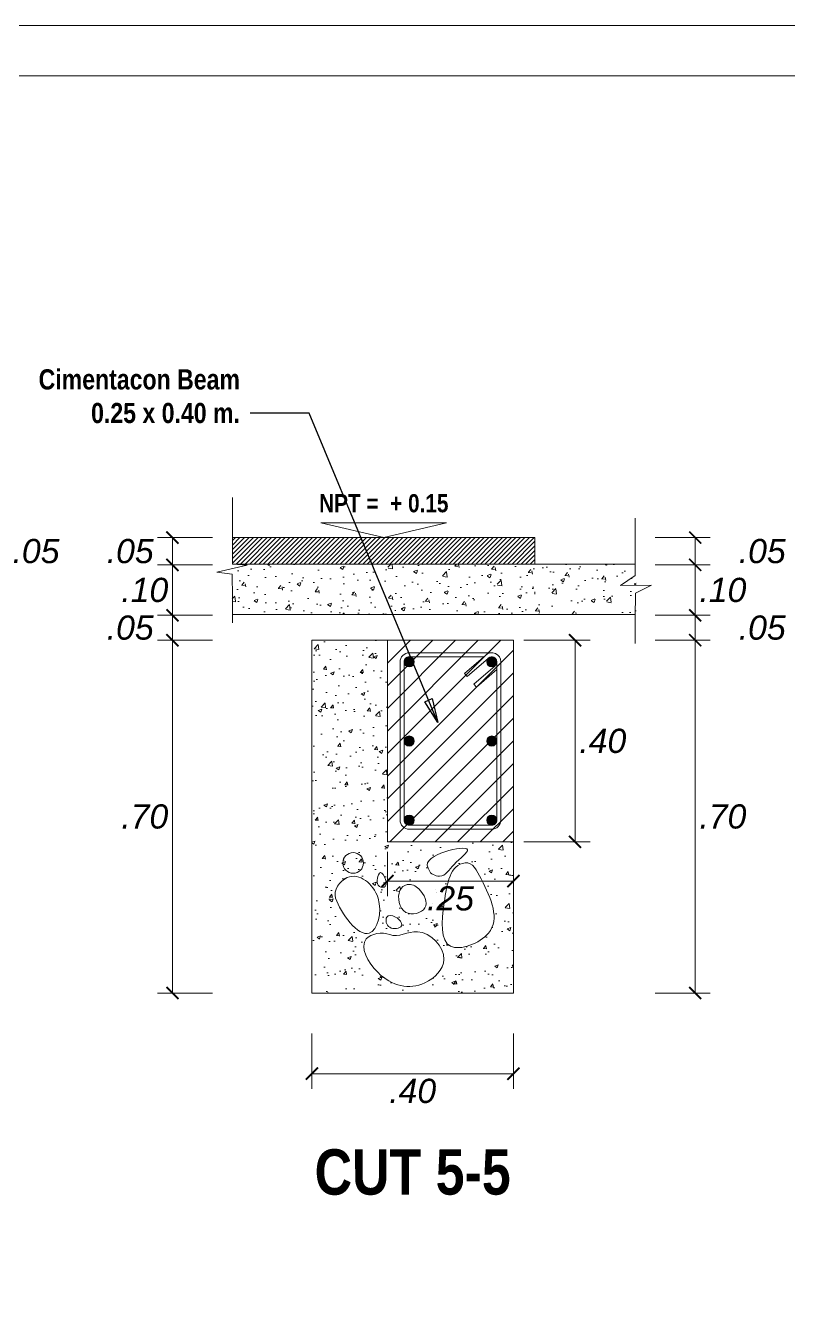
# Model space of a CAD drawing. Header units: millimetres. Extents: x 56 to 215, y 47 to 103.
# Drawn here: x 201.02 to 204.81, y 96.32 to 102.66 of the extents above; entities that cross this region are included whole.
import ezdxf
from ezdxf.enums import TextEntityAlignment as Align

# ---------------------------------------------------------------- set-up
doc = ezdxf.new("R2010")
doc.units = ezdxf.units.MM
doc.linetypes.add('CENTER2', pattern=[28.575, 19.05, -3.175, 3.175, -3.175])
for name, color, linetype, lineweight in [('A_Texto', 43, 'Continuous', 9), ('Dimención', 1, 'Continuous', 20), ('E_Cimentación', 150, 'Continuous', 50), ('E_Columna', 3, 'Continuous', 25), ('Estribo', 1, 'CENTER2', 20), ('Fierros', 2, 'Continuous', 60), ('G_Achurados', 54, 'Continuous', 5), ('G_Complemento', 30, 'Continuous', 20), ('G_Sombreados', 8, 'Continuous', 9), ('G_Texto', 122, 'Continuous', 20), ('Sombreados', 8, 'Continuous', 9), ('Viga', 122, 'Continuous', 20)]:
    doc.layers.add(name, color=color, linetype=linetype, lineweight=lineweight)
doc.layers.add('E_Concreto', color=157, linetype='Continuous')
doc.layers.add('G_Acotación', color=171, linetype='Continuous')
doc.styles.add('ARIAL', font='ariali.ttf', dxfattribs={"height": 0.12})
doc.styles.add('Cotas', font='ARIALNB.TTF', dxfattribs={"height": 0.1})
doc.styles.add('Notas', font='ARIALNB.TTF', dxfattribs={"height": 0.15})
doc.dimstyles.new('150', dxfattribs={"dimtxt": 1, "dimasz": 0.06, "dimexe": 0.06, "dimexo": 0.08, "dimgap": 0.05, "dimtad": 2, "dimtih": 1, "dimtoh": 1, "dimzin": 1, "dimdsep": 46, "dimtxsty": 'Cotas', "dimblk": 'ARCHTICK', "dimcen": 0.25, "dimdle": 0.06, "dimclrd": 256, "dimclre": 256, "dimclrt": 5, "dimazin": 0, "dimtp": 0.2, "dimtm": 0.2, "dimtfac": 1, "dimtix": 1, "dimtmove": 1, "dimatfit": 0, "dimfxl": 0.06, "dimtolj": 1, "dimtzin": 1, "dimarcsym": 0})
doc.dimstyles.new('Lenin_20', dxfattribs={"dimscale": 0.5, "dimtxt": 0.1, "dimasz": 0.12, "dimexe": 0.15, "dimexo": 0.2, "dimgap": 0.05, "dimtad": 2, "dimtih": 1, "dimtoh": 1, "dimlfac": 0.4, "dimzin": 4, "dimdsep": 46, "dimtxsty": 'ARIAL', "dimblk": 'ARCHTICK', "dimcen": 0.12, "dimclrd": 256, "dimclre": 256, "dimclrt": 4, "dimazin": 1, "dimtm": 1e-09, "dimtfac": 1, "dimtmove": 2, "dimatfit": 2, "dimldrblk": 'ARCHTICK', "dimfxl": 1, "dimtolj": 1, "dimlwd": 13, "dimlwe": 18, "dimarcsym": 0})

# ---------------------------------------------------------------- blocks, each defined once
blk = doc.blocks.new('_ArchTick')
at = {"color": 0, "linetype": 'ByBlock', "const_width": 0.15}
blk.add_lwpolyline([(-0.5, -0.5), (0.5, 0.5)], dxfattribs=at)
blk = doc.blocks.new('*D349')
at = {"layer": 'Defpoints', "color": 0, "transparency": 16777216}
for p in [(202.4405, 97.8598), (203.4405, 97.8598), (203.4405, 97.4598)]:
    blk.add_point(p, dxfattribs=at)
at = {"layer": 'G_Acotación', "lineweight": 18, "transparency": 16777216}
for p, q in [((202.4405, 97.6598), (202.4405, 97.3848)), ((203.4405, 97.6598), (203.4405, 97.3848))]:
    blk.add_line(p, q, dxfattribs=at)
at = {"layer": 'G_Acotación', "lineweight": 13, "transparency": 16777216}
blk.add_line((202.4405, 97.4598), (203.4405, 97.4598), dxfattribs=at)
at = {"layer": 'G_Acotación', "lineweight": 13, "transparency": 16777216, "xscale": 0.06, "yscale": 0.06, "zscale": 0.06, "rotation": 180}
blk.add_blockref('_ArchTick', (202.4405, 97.4598), dxfattribs=at)
at = {"layer": 'G_Acotación', "lineweight": 13, "transparency": 16777216, "xscale": 0.06, "yscale": 0.06, "zscale": 0.06}
blk.add_blockref('_ArchTick', (203.4405, 97.4598), dxfattribs=at)
at = {"layer": 'G_Acotación', "color": 4, "lineweight": 5, "transparency": 16777216, "insert": (202.9405, 97.3736), "char_height": 0.12, "attachment_point": 5, "style": 'ARIAL'}
blk.add_mtext('\\A1;.40', dxfattribs=at)
blk = doc.blocks.new('*D350')
at = {"layer": 'Defpoints', "color": 0, "transparency": 16777216}
for p in [(204.0447, 99.6098), (204.3427, 99.6098), (204.0447, 97.8598)]:
    blk.add_point(p, dxfattribs=at)
at = {"layer": 'G_Acotación', "lineweight": 18, "transparency": 16777216}
for p, q in [((204.1447, 99.6098), (204.4177, 99.6098)), ((204.1447, 97.8598), (204.4177, 97.8598))]:
    blk.add_line(p, q, dxfattribs=at)
at = {"layer": 'G_Acotación', "lineweight": 13, "transparency": 16777216}
blk.add_line((204.3427, 97.8598), (204.3427, 99.6098), dxfattribs=at)
at = {"layer": 'G_Acotación', "lineweight": 13, "transparency": 16777216, "xscale": 0.06, "yscale": 0.06, "zscale": 0.06}
for p, rotation in [((204.3427, 99.6098), 90), ((204.3427, 97.8598), 270)]:
    blk.add_blockref('_ArchTick', p, dxfattribs=dict(at, rotation=rotation))
at = {"layer": 'G_Acotación', "color": 4, "lineweight": 5, "transparency": 16777216, "insert": (204.4801, 98.7348), "char_height": 0.12, "attachment_point": 5, "style": 'ARIAL'}
blk.add_mtext('\\A1;.70', dxfattribs=at)
blk = doc.blocks.new('*D351')
at = {"layer": 'Defpoints', "color": 0, "transparency": 16777216}
for p in [(204.0447, 99.9835), (204.3427, 99.9835), (204.0447, 99.7334)]:
    blk.add_point(p, dxfattribs=at)
at = {"layer": 'G_Acotación', "lineweight": 18, "transparency": 16777216}
for p, q in [((204.1447, 99.9835), (204.4177, 99.9835)), ((204.1447, 99.7334), (204.4177, 99.7334))]:
    blk.add_line(p, q, dxfattribs=at)
at = {"layer": 'G_Acotación', "lineweight": 13, "transparency": 16777216}
blk.add_line((204.3427, 99.7334), (204.3427, 99.9835), dxfattribs=at)
at = {"layer": 'G_Acotación', "lineweight": 13, "transparency": 16777216, "xscale": 0.06, "yscale": 0.06, "zscale": 0.06}
for p, rotation in [((204.3427, 99.9835), 90), ((204.3427, 99.7334), 270)]:
    blk.add_blockref('_ArchTick', p, dxfattribs=dict(at, rotation=rotation))
at = {"layer": 'G_Acotación', "color": 4, "lineweight": 5, "transparency": 16777216, "insert": (204.4801, 99.8585), "char_height": 0.12, "attachment_point": 5, "style": 'ARIAL'}
blk.add_mtext('\\A1;.10', dxfattribs=at)
blk = doc.blocks.new('*D352')
at = {"layer": 'Defpoints', "color": 0, "transparency": 16777216}
for p in [(204.0447, 100.119), (204.3427, 100.119), (204.0447, 99.9835)]:
    blk.add_point(p, dxfattribs=at)
at = {"layer": 'G_Acotación', "lineweight": 18, "transparency": 16777216}
for p, q in [((204.1447, 100.119), (204.4177, 100.119)), ((204.1447, 99.9835), (204.4177, 99.9835))]:
    blk.add_line(p, q, dxfattribs=at)
at = {"layer": 'G_Acotación', "lineweight": 13, "transparency": 16777216}
blk.add_line((204.3427, 99.9835), (204.3427, 100.119), dxfattribs=at)
at = {"layer": 'G_Acotación', "lineweight": 13, "transparency": 16777216, "xscale": 0.06, "yscale": 0.06, "zscale": 0.06}
for p, rotation in [((204.3427, 100.119), 90), ((204.3427, 99.9835), 270)]:
    blk.add_blockref('_ArchTick', p, dxfattribs=dict(at, rotation=rotation))
at = {"layer": 'G_Acotación', "color": 4, "lineweight": 5, "transparency": 16777216, "insert": (204.6752, 100.0512), "char_height": 0.12, "attachment_point": 5, "style": 'ARIAL'}
blk.add_mtext('\\A1;.05', dxfattribs=at)
blk = doc.blocks.new('*D353')
at = {"layer": 'Defpoints', "color": 0, "transparency": 16777216}
for p in [(204.0447, 99.7334), (204.3427, 99.7334), (204.0447, 99.6098)]:
    blk.add_point(p, dxfattribs=at)
at = {"layer": 'G_Acotación', "lineweight": 18, "transparency": 16777216}
for p, q in [((204.1447, 99.7334), (204.4177, 99.7334)), ((204.1447, 99.6098), (204.4177, 99.6098))]:
    blk.add_line(p, q, dxfattribs=at)
at = {"layer": 'G_Acotación', "lineweight": 13, "transparency": 16777216}
blk.add_line((204.3427, 99.6098), (204.3427, 99.7334), dxfattribs=at)
at = {"layer": 'G_Acotación', "lineweight": 13, "transparency": 16777216, "xscale": 0.06, "yscale": 0.06, "zscale": 0.06}
for p, rotation in [((204.3427, 99.7334), 90), ((204.3427, 99.6098), 270)]:
    blk.add_blockref('_ArchTick', p, dxfattribs=dict(at, rotation=rotation))
at = {"layer": 'G_Acotación', "color": 4, "lineweight": 5, "transparency": 16777216, "insert": (204.6752, 99.6716), "char_height": 0.12, "attachment_point": 5, "style": 'ARIAL'}
blk.add_mtext('\\A1;.05', dxfattribs=at)
blk = doc.blocks.new('*D354')
at = {"layer": 'Defpoints', "color": 0, "transparency": 16777216}
for p in [(201.7485, 99.6098), (202.0465, 99.6098), (202.0465, 97.8598)]:
    blk.add_point(p, dxfattribs=at)
at = {"layer": 'G_Acotación', "lineweight": 18, "transparency": 16777216}
for p, q in [((201.9465, 99.6098), (201.6735, 99.6098)), ((201.9465, 97.8598), (201.6735, 97.8598))]:
    blk.add_line(p, q, dxfattribs=at)
at = {"layer": 'G_Acotación', "lineweight": 13, "transparency": 16777216}
blk.add_line((201.7485, 97.8598), (201.7485, 99.6098), dxfattribs=at)
at = {"layer": 'G_Acotación', "lineweight": 13, "transparency": 16777216, "xscale": 0.06, "yscale": 0.06, "zscale": 0.06}
for p, rotation in [((201.7485, 99.6098), 90), ((201.7485, 97.8598), 270)]:
    blk.add_blockref('_ArchTick', p, dxfattribs=dict(at, rotation=rotation))
at = {"layer": 'G_Acotación', "color": 4, "lineweight": 5, "transparency": 16777216, "insert": (201.611, 98.7348), "char_height": 0.12, "attachment_point": 5, "style": 'ARIAL'}
blk.add_mtext('\\A1;.70', dxfattribs=at)
blk = doc.blocks.new('*D355')
at = {"layer": 'Defpoints', "color": 0, "transparency": 16777216}
for p in [(201.7485, 99.9835), (202.0465, 99.9835), (202.0465, 99.7334)]:
    blk.add_point(p, dxfattribs=at)
at = {"layer": 'G_Acotación', "lineweight": 18, "transparency": 16777216}
for p, q in [((201.9465, 99.9835), (201.6735, 99.9835)), ((201.9465, 99.7334), (201.6735, 99.7334))]:
    blk.add_line(p, q, dxfattribs=at)
at = {"layer": 'G_Acotación', "lineweight": 13, "transparency": 16777216}
blk.add_line((201.7485, 99.7334), (201.7485, 99.9835), dxfattribs=at)
at = {"layer": 'G_Acotación', "lineweight": 13, "transparency": 16777216, "xscale": 0.06, "yscale": 0.06, "zscale": 0.06}
for p, rotation in [((201.7485, 99.9835), 90), ((201.7485, 99.7334), 270)]:
    blk.add_blockref('_ArchTick', p, dxfattribs=dict(at, rotation=rotation))
at = {"layer": 'G_Acotación', "color": 4, "lineweight": 5, "transparency": 16777216, "insert": (201.611, 99.8585), "char_height": 0.12, "attachment_point": 5, "style": 'ARIAL'}
blk.add_mtext('\\A1;.10', dxfattribs=at)
blk = doc.blocks.new('*D356')
at = {"layer": 'Defpoints', "color": 0, "transparency": 16777216}
for p in [(201.7485, 100.119), (202.0465, 100.119), (202.0465, 99.9835)]:
    blk.add_point(p, dxfattribs=at)
at = {"layer": 'G_Acotación', "lineweight": 18, "transparency": 16777216}
for p, q in [((201.9465, 100.119), (201.6735, 100.119)), ((201.9465, 99.9835), (201.6735, 99.9835))]:
    blk.add_line(p, q, dxfattribs=at)
at = {"layer": 'G_Acotación', "lineweight": 13, "transparency": 16777216}
blk.add_line((201.7485, 99.9835), (201.7485, 100.119), dxfattribs=at)
at = {"layer": 'G_Acotación', "lineweight": 13, "transparency": 16777216, "xscale": 0.06, "yscale": 0.06, "zscale": 0.06}
for p, rotation in [((201.7485, 100.119), 90), ((201.7485, 99.9835), 270)]:
    blk.add_blockref('_ArchTick', p, dxfattribs=dict(at, rotation=rotation))
at = {"layer": 'G_Acotación', "color": 4, "lineweight": 5, "transparency": 16777216, "insert": (201.5385, 100.0512), "char_height": 0.12, "attachment_point": 5, "style": 'ARIAL'}
blk.add_mtext('\\A1;.05', dxfattribs=at)
blk = doc.blocks.new('*D357')
at = {"layer": 'Defpoints', "color": 0, "transparency": 16777216}
for p in [(201.7485, 99.7334), (202.0465, 99.7334), (202.0465, 99.6098)]:
    blk.add_point(p, dxfattribs=at)
at = {"layer": 'G_Acotación', "lineweight": 18, "transparency": 16777216}
for p, q in [((201.9465, 99.7334), (201.6735, 99.7334)), ((201.9465, 99.6098), (201.6735, 99.6098))]:
    blk.add_line(p, q, dxfattribs=at)
at = {"layer": 'G_Acotación', "lineweight": 13, "transparency": 16777216}
blk.add_line((201.7485, 99.6098), (201.7485, 99.7334), dxfattribs=at)
at = {"layer": 'G_Acotación', "lineweight": 13, "transparency": 16777216, "xscale": 0.06, "yscale": 0.06, "zscale": 0.06}
for p, rotation in [((201.7485, 99.7334), 90), ((201.7485, 99.6098), 270)]:
    blk.add_blockref('_ArchTick', p, dxfattribs=dict(at, rotation=rotation))
at = {"layer": 'G_Acotación', "color": 4, "lineweight": 5, "transparency": 16777216, "insert": (201.5385, 99.6716), "char_height": 0.12, "attachment_point": 5, "style": 'ARIAL'}
blk.add_mtext('\\A1;.05', dxfattribs=at)
blk = doc.blocks.new('*D455')
at = {"layer": 'Defpoints', "color": 0, "transparency": 16777216}
for p in [(200.4405, 100.119), (200.7385, 100.119), (200.4405, 99.9835)]:
    blk.add_point(p, dxfattribs=at)
at = {"layer": 'G_Acotación', "lineweight": 18, "transparency": 16777216}
for p, q in [((200.5405, 100.119), (200.8135, 100.119)), ((200.5405, 99.9835), (200.8135, 99.9835))]:
    blk.add_line(p, q, dxfattribs=at)
at = {"layer": 'G_Acotación', "lineweight": 13, "transparency": 16777216}
blk.add_line((200.7385, 99.9835), (200.7385, 100.119), dxfattribs=at)
at = {"layer": 'G_Acotación', "lineweight": 13, "transparency": 16777216, "xscale": 0.06, "yscale": 0.06, "zscale": 0.06}
for p, rotation in [((200.7385, 100.119), 90), ((200.7385, 99.9835), 270)]:
    blk.add_blockref('_ArchTick', p, dxfattribs=dict(at, rotation=rotation))
at = {"layer": 'G_Acotación', "color": 4, "lineweight": 5, "transparency": 16777216, "insert": (201.0711, 100.0512), "char_height": 0.12, "attachment_point": 5, "style": 'ARIAL'}
blk.add_mtext('\\A1;.05', dxfattribs=at)
blk = doc.blocks.new('*D823')
at = {"layer": 'Defpoints', "color": 0, "transparency": 16777216}
for p in [(202.8155, 98.7602), (203.4405, 98.7602), (203.4405, 98.4148)]:
    blk.add_point(p, dxfattribs=at)
at = {"layer": 'G_Acotación', "lineweight": 18, "transparency": 16777216}
for p, q in [((202.8155, 98.5602), (202.8155, 98.3398)), ((203.4405, 98.5602), (203.4405, 98.3398))]:
    blk.add_line(p, q, dxfattribs=at)
at = {"layer": 'G_Acotación', "lineweight": 13, "transparency": 16777216}
blk.add_line((202.8155, 98.4148), (203.4405, 98.4148), dxfattribs=at)
at = {"layer": 'G_Acotación', "lineweight": 13, "transparency": 16777216, "xscale": 0.06, "yscale": 0.06, "zscale": 0.06, "rotation": 180}
blk.add_blockref('_ArchTick', (202.8155, 98.4148), dxfattribs=at)
at = {"layer": 'G_Acotación', "lineweight": 13, "transparency": 16777216, "xscale": 0.06, "yscale": 0.06, "zscale": 0.06}
blk.add_blockref('_ArchTick', (203.4405, 98.4148), dxfattribs=at)
at = {"layer": 'G_Acotación', "color": 4, "lineweight": 5, "transparency": 16777216, "insert": (203.128, 98.3285), "char_height": 0.12, "attachment_point": 5, "style": 'ARIAL'}
blk.add_mtext('\\A1;.25', dxfattribs=at)
blk = doc.blocks.new('*D824')
at = {"layer": 'Defpoints', "color": 0, "transparency": 16777216}
for p in [(203.2923, 99.6098), (203.7465, 99.6098), (203.2923, 98.6098)]:
    blk.add_point(p, dxfattribs=at)
at = {"layer": 'G_Acotación', "lineweight": 18, "transparency": 16777216}
for p, q in [((203.4923, 99.6098), (203.8215, 99.6098)), ((203.4923, 98.6098), (203.8215, 98.6098))]:
    blk.add_line(p, q, dxfattribs=at)
at = {"layer": 'G_Acotación', "lineweight": 13, "transparency": 16777216}
blk.add_line((203.7465, 98.6098), (203.7465, 99.6098), dxfattribs=at)
at = {"layer": 'G_Acotación', "lineweight": 13, "transparency": 16777216, "xscale": 0.06, "yscale": 0.06, "zscale": 0.06}
for p, rotation in [((203.7465, 99.6098), 90), ((203.7465, 98.6098), 270)]:
    blk.add_blockref('_ArchTick', p, dxfattribs=dict(at, rotation=rotation))
at = {"layer": 'G_Acotación', "color": 4, "lineweight": 5, "transparency": 16777216, "insert": (203.884, 99.1098), "char_height": 0.12, "attachment_point": 5, "style": 'ARIAL'}
blk.add_mtext('\\A1;.40', dxfattribs=at)

msp = doc.modelspace()

# ---------------------------------------------------------------- hatches: boundary and pattern name
at = {"layer": 'E_Concreto', "lineweight": 5}
h = msp.add_hatch(dxfattribs=at)
h.set_pattern_fill('AR-CONC', color=256, scale=0.001, style=0)
h.set_pattern_definition([(50, (-10.24904, 33.30307), (0.18218467, -0.01593909), [0.01905, -0.20955]), (355, (-10.24904, 33.30307), (-0.03524283, 0.19105664), [0.01524, -0.16764]), (100.451, (-10.23386, 33.30174), (0.1469425, 0.17511669), [0.01619, -0.17809]), (46.1842, (-10.24904, 33.35387), (0.27107904, -0.04204233), [0.028575, -0.314325]), (96.6356, (-10.22645, 33.35037), (0.23740423, 0.24742556), [0.024285, -0.267135]), (351.184, (-10.24904, 33.35387), (0.2374046, 0.24742512), [0.02286, -0.25146]), (21, (-10.22364, 33.34117), (0.15161488, -0.10226552), [0.01905, -0.20955]), (326, (-10.22364, 33.34117), (0.06180203, 0.18418797), [0.01524, -0.16764]), (71.4514, (-10.21101, 33.33265), (0.21341649, 0.08192286), [0.01619, -0.17809]), (37.5, (-10.249044, 33.30307), (0.003088603, 0.084555039), [0, -0.165608, 0, -0.17018, 0, -0.168275]), (7.5, (-10.24904, 33.30307), (0.066819663, 0.100180575), [0, -0.097028, 0, -0.161798, 0, -0.064135]), (327.5, (-10.305686, 33.30307), (0.135590595, -0.005728744), [0, -0.0635, 0, -0.19812, 0, -0.26289]), (317.5, (-10.33109, 33.30307), (0.14812918, 0.02542649), [0, -0.08255, 0, -0.131572, 0, -0.18669])])
h.paths.add_polyline_path([(202.4405, 98.1117), (202.4405, 97.8598), (203.4405, 97.8598), (203.4405, 98.6098), (202.8155, 98.6098), (202.8155, 99.6098), (202.4405, 99.6098), (202.4405, 99.4839)])
edge = h.paths.add_edge_path(flags=16)
edge.add_spline(control_points=[(202.5579, 98.331), (202.5835, 98.2548), (202.7334, 98.0513), (202.8155, 98.3506), (202.6297, 98.4924), (202.5455, 98.368), (202.5579, 98.331)], knot_values=[0, 0, 0, 0, 0.241271, 0.420764, 0.603983, 0.720994, 0.720994, 0.720994, 0.720994], degree=3, periodic=0)
edge = h.paths.add_edge_path(flags=16)
edge.add_spline(control_points=[(203.0227, 98.4688), (203.0272, 98.4499), (203.0957, 98.4225), (203.135, 98.5001), (203.3074, 98.6227), (202.9684, 98.5406), (203.0214, 98.4741), (203.0227, 98.4688)], knot_values=[0, 0, 0, 0, 0.05853, 0.15149, 0.250185, 0.466126, 0.482352, 0.482352, 0.482352, 0.482352], degree=3, periodic=0)
edge = h.paths.add_edge_path(flags=16)
edge.add_spline(control_points=[(202.8774, 98.3688), (202.8629, 98.3342), (202.8796, 98.2306), (203.0347, 98.2674), (202.9877, 98.3765), (202.9186, 98.4097), (202.8834, 98.3831), (202.8774, 98.3688)], knot_values=[0, 0, 0, 0, 0.112638, 0.209511, 0.308199, 0.370233, 0.416713, 0.416713, 0.416713, 0.416713], degree=3, periodic=0)
edge = h.paths.add_edge_path(flags=16)
edge.add_spline(control_points=[(203.2009, 98.5055), (203.2383, 98.5099), (203.3121, 98.3659), (203.4077, 98.1553), (203.0686, 98.0286), (203.0929, 98.3131), (203.1269, 98.4967), (203.2009, 98.5055)], knot_values=[0, 0, 0, 0, 0.112912, 0.383799, 0.583565, 0.801617, 1.02504, 1.02504, 1.02504, 1.02504], degree=3, periodic=0)
edge = h.paths.add_edge_path(flags=16)
edge.add_spline(control_points=[(202.8266, 98.1496), (202.7901, 98.1645), (202.6485, 98.1395), (202.7729, 97.9076), (202.9786, 97.8626), (203.1501, 98.0327), (202.9812, 98.2134), (202.8694, 98.1322), (202.8266, 98.1496)], knot_values=[0, 0, 0, 0, 0.118201, 0.294893, 0.532739, 0.682359, 0.872321, 1.011046, 1.011046, 1.011046, 1.011046], degree=3, periodic=0)
h.paths.add_polyline_path([(202.9753, 98.204), (203.2711, 98.204), (203.2711, 98.4513), (202.9753, 98.4513)], flags=24)
h.paths.add_polyline_path([(203.7319, 98.9853), (204.0265, 98.9853), (204.0265, 99.2326), (203.7319, 99.2326)], flags=9)
at = {"layer": 'Fierros', "lineweight": 5}
for points in [[(202.923, 99.4773, 1), (202.923, 99.5273, 1)], [(203.333, 99.4773, 1), (203.333, 99.5273, 1)], [(202.948, 99.1098, 1), (202.898, 99.1098, 1)], [(203.333, 99.0848, 1), (203.333, 99.1348, 1)], [(202.948, 98.7173, 1), (202.898, 98.7173, 1)], [(203.333, 98.6923, 1), (203.333, 98.7423, 1)]]:
    msp.add_hatch(color=256, dxfattribs=at).paths.add_polyline_path(points)
at = {"layer": 'G_Achurados', "lineweight": 5, "ltscale": 0.05}
h = msp.add_hatch(dxfattribs=at)
h.set_pattern_fill('ANSI31', color=256, scale=0.005, style=0)
h.set_pattern_definition([(45, (-866.691972, -790.420735), (-0.01122532015, 0.01122532015), [])])
h.paths.add_polyline_path([(202.0465, 100.119), (202.0465, 99.9877), (203.5465, 99.9877), (203.5465, 100.119)])
at = {"layer": 'G_Sombreados', "lineweight": 5}
h = msp.add_hatch(dxfattribs=at)
h.set_pattern_fill('AR-CONC', color=256, scale=0.001, style=0)
h.set_pattern_definition([(50, (-866.69197, -790.46346), (0.182184669, -0.015939086), [0.01905, -0.20955]), (355, (-866.69197, -790.46346), (-0.035242826, 0.191056643), [0.01524, -0.16764]), (100.451, (-866.67679, -790.46479), (0.146942502, 0.175116688), [0.01619, -0.17809]), (46.1842, (-866.69197, -790.41266), (0.27107904, -0.042042328), [0.028575, -0.314325]), (96.6356, (-866.66938, -790.41616), (0.237404234, 0.247425556), [0.024285, -0.267135]), (351.184, (-866.69197, -790.41266), (0.237404606, 0.24742512), [0.02286, -0.25146]), (21, (-866.66657, -790.42536), (0.15161488, -0.102265519), [0.01905, -0.20955]), (326, (-866.66657, -790.42536), (0.061802028, 0.184187966), [0.01524, -0.16764]), (71.4514, (-866.65394, -790.43388), (0.21341649, 0.081922858), [0.01619, -0.17809]), (37.5, (-866.69197, -790.46346), (0.0030886033, 0.084555039), [0, -0.165608, 0, -0.17018, 0, -0.168275]), (7.5, (-866.69197, -790.46346), (0.0668196625, 0.100180575), [0, -0.097028, 0, -0.161798, 0, -0.064135]), (327.5, (-866.748614, -790.46346), (0.1355905952, -0.005728744), [0, -0.0635, 0, -0.19812, 0, -0.26289]), (317.5, (-866.77401, -790.46346), (0.148129181, 0.025426491), [0, -0.08255, 0, -0.131572, 0, -0.18669])])
h.paths.add_polyline_path([(204.0493, 99.8943), (204.1244, 99.982), (203.9741, 99.8992), (204.0465, 99.9877), (202.0465, 99.9877), (202.1188, 99.8992), (201.9685, 99.982), (202.0437, 99.8943), (202.0465, 99.7377), (202.5465, 99.7377), (203.5465, 99.7377), (204.0465, 99.7377)])
at = {"layer": 'Sombreados', "lineweight": 5}
h = msp.add_hatch(dxfattribs=at)
h.set_pattern_fill('LINE', color=256, scale=0.025, angle=45, style=0)
h.set_pattern_definition([(45, (227.66583, 117.611395), (-0.0561266, 0.0561266), [])])
h.paths.add_polyline_path([(202.8155, 99.6098), (203.4405, 99.6098), (203.4405, 98.6098), (202.8155, 98.6098)])

# ---------------------------------------------------------------- linework, layer by layer
at = {"lineweight": 5}
for points in [[(215.0892, 75.1029), (215.0892, 102.6587), (174.0392, 102.6587), (174.0392, 75.1029)], [(214.8392, 75.3529), (214.8392, 102.4087), (174.2892, 102.4087), (174.2892, 75.3529)]]:
    msp.add_lwpolyline(points, close=True, dxfattribs=at)
at = {"layer": 'E_Cimentación', "color": 3, "lineweight": 5}
msp.add_lwpolyline([(203.4405, 99.6098), (202.8155, 99.6098), (202.4405, 99.6098), (202.4405, 99.4839), (202.4405, 98.1117), (202.4405, 97.8598), (203.4405, 97.8598)], close=True, dxfattribs=at)
at = {"layer": 'E_Columna', "lineweight": 5}
for p, q in [((203.5465, 99.8506), (203.5465, 99.8379)), ((203.4405, 97.8598), (203.4405, 97.8598))]:
    msp.add_line(p, q, dxfattribs=at)
at = {"layer": 'E_Concreto', "color": 7, "lineweight": 5}
msp.add_circle((202.6451, 98.5051), 0.0513, dxfattribs=at)
for points, start_tangent, end_tangent in [([(203.0227, 98.4688), (203.0735, 98.4398), (203.1461, 98.4979), (203.213, 98.5704), (203.0154, 98.4834), (203.0227, 98.4688)], (0.234801, -0.972044), (0.234801, -0.972044)), ([(203.2009, 98.5055), (203.2807, 98.4257), (203.3171, 98.1572), (203.1283, 98.0919), (203.0969, 98.3077), (203.2009, 98.5055)], (0.993061, 0.117597), (0.993061, 0.117597)), ([(202.5579, 98.331), (202.725, 98.1569), (202.7685, 98.331), (202.616, 98.4326), (202.5579, 98.331)], (0.318131, -0.948047), (0.318131, -0.948047)), ([(202.7758, 98.4543), (202.7758, 98.389), (202.8048, 98.389), (202.7758, 98.4543)], (-0.538019, -0.842933), (-0.538019, -0.842933)), ([(202.8774, 98.3688), (202.9065, 98.26), (203.0009, 98.2817), (202.9718, 98.3761), (202.9137, 98.3978), (202.8774, 98.3688)], (-0.386675, -0.922216), (-0.386675, -0.922216)), ([(202.8121, 98.2367), (202.8266, 98.1859), (202.8847, 98.1932), (202.8557, 98.2367), (202.8121, 98.2367)], (-0.475844, -0.879529), (-0.475844, -0.879529)), ([(202.8266, 98.1496), (202.7104, 98.1279), (202.7685, 97.961), (203.0009, 97.9102), (203.0953, 98.0263), (202.9646, 98.1641), (202.8266, 98.1496)], (-0.926216, 0.376993), (-0.926216, 0.376993))]:
    msp.add_spline(points, degree=3, dxfattribs=dict(at, start_tangent=start_tangent, end_tangent=end_tangent))
at = {"layer": 'Estribo', "lineweight": 5}
for p, q in [((203.3036, 99.5364), (203.198, 99.4445)), ((203.3167, 99.5213), (203.2111, 99.4294))]:
    msp.add_line(p, q, dxfattribs=at)
at = {"layer": 'Estribo', "linetype": 'Continuous', "lineweight": 5}
msp.add_lwpolyline([(203.333, 99.5473), (202.923, 99.5473, 0.414214), (202.878, 99.5023), (202.878, 98.7173, 0.414214), (202.923, 98.6723), (203.333, 98.6723, 0.414214), (203.378, 98.7173), (203.378, 99.5023, 0.644941), (203.3033, 99.5362), (203.198, 99.4445), (203.2111, 99.4294), (203.3167, 99.5213, -0.641), (203.358, 99.5023), (203.358, 98.7173, -0.414214), (203.333, 98.6923), (202.923, 98.6923, -0.414214), (202.898, 98.7173), (202.898, 99.5023, -0.414214), (202.923, 99.5273), (203.2932, 99.5273)], format="xyb", dxfattribs=at)
msp.add_lwpolyline([(203.358, 99.4644), (203.2568, 99.3764), (203.2436, 99.3915), (203.3493, 99.4834)], dxfattribs=at)
at = {"layer": 'Estribo', "lineweight": 5}
msp.add_lwpolyline([(203.2111, 99.4294), (203.198, 99.4445)], dxfattribs=at)
at = {"layer": 'Fierros', "lineweight": 5}
for centre in [(202.923, 99.5023), (203.333, 99.5023), (202.923, 99.1098), (203.333, 99.1098), (202.923, 98.7173), (203.333, 98.7173)]:
    msp.add_circle(centre, 0.025, dxfattribs=at)
at = {"layer": 'G_Complemento', "color": 7, "lineweight": 5}
for p, q in [((203.5465, 100.119), (202.0465, 100.119)), ((203.5465, 100.119), (203.5465, 99.9877)), ((204.0465, 99.9877), (202.0465, 99.9877)), ((204.0465, 99.7377), (202.0465, 99.7377))]:
    msp.add_line(p, q, dxfattribs=at)
for points in [[(202.0465, 100.3171), (202.0465, 99.9877), (202.1188, 99.9824), (201.9685, 99.9478), (202.0451, 99.937), (202.0465, 99.8209), (202.0465, 99.6959)], [(204.0447, 100.2154), (204.0447, 99.9301), (203.9723, 99.8807), (204.1257, 99.8823), (204.0469, 99.844), (204.0447, 99.7192), (204.0447, 99.5942)]]:
    msp.add_lwpolyline(points, dxfattribs=at)
at = {"layer": 'G_Texto', "lineweight": 5}
msp.add_lwpolyline([(202.7972, 100.119), (202.4854, 100.1926), (203.109, 100.1926)], close=True, dxfattribs=at)
at = {"layer": 'Viga', "lineweight": 5}
msp.add_lwpolyline([(202.8155, 99.6098), (203.4405, 99.6098), (203.4405, 98.6098), (202.8155, 98.6098)], close=True, dxfattribs=at)

# ---------------------------------------------------------------- texts
at = {"layer": 'A_Texto', "lineweight": 5, "style": 'Notas'}
msp.add_text('CUT 5-5', height=0.225, rotation=0.03015, dxfattribs=at).set_placement((202.9405, 96.8598), align=Align.CENTER)
at = {"layer": 'Dimención', "color": 253, "lineweight": 5, "insert": (202.0834, 100.6855), "char_height": 0.1, "width": 1.327526, "attachment_point": 9, "style": 'Cotas'}
msp.add_mtext('Cimentacon Beam \\P0.25 x 0.40 m.', dxfattribs=at)
at = {"layer": 'G_Texto', "lineweight": 5, "insert": (202.7972, 100.2887), "char_height": 0.09, "width": 1.72, "attachment_point": 5, "style": 'Cotas'}
msp.add_mtext('NPT =  + 0.15', dxfattribs=at)

# ---------------------------------------------------------------- dimensions: what is measured, and where the dimension line sits
at = {"layer": 'G_Acotación', "lineweight": 5}
for base, p1, p2, picture, middle in [((200.7385, 100.119), (200.4405, 99.9835), (200.4405, 100.119), '*D455', (201.0711, 100.0512)), ((201.7485, 100.119), (202.0465, 99.9835), (202.0465, 100.119), '*D356', (201.5385, 100.0512)), ((204.3427, 100.119), (204.0447, 99.9835), (204.0447, 100.119), '*D352', (204.6752, 100.0512)), ((201.7485, 99.9835), (202.0465, 99.7334), (202.0465, 99.9835), '*D355', (201.611, 99.8585)), ((204.3427, 99.9835), (204.0447, 99.7334), (204.0447, 99.9835), '*D351', (204.4801, 99.8585)), ((201.7485, 99.7334), (202.0465, 99.6098), (202.0465, 99.7334), '*D357', (201.5385, 99.6716)), ((204.3427, 99.7334), (204.0447, 99.6098), (204.0447, 99.7334), '*D353', (204.6752, 99.6716)), ((201.7485, 99.6098), (202.0465, 97.8598), (202.0465, 99.6098), '*D354', (201.611, 98.7348)), ((204.3427, 99.6098), (204.0447, 97.8598), (204.0447, 99.6098), '*D350', (204.4801, 98.7348))]:
    dim = msp.add_linear_dim(base=base, p1=p1, p2=p2, angle=90, dimstyle='Lenin_20', dxfattribs=at)
    dim.commit()
    dim.dimension.update_dxf_attribs({"geometry": picture, "text_midpoint": middle})
for p1, p2, distance, picture, middle in [((203.2923, 98.6098), (203.2923, 99.6098), -0.4542, '*D824', (203.884, 99.1098)), ((202.8155, 98.7602), (203.4405, 98.7602), -0.3454, '*D823', (203.128, 98.3285))]:
    dim = msp.add_aligned_dim(p1=p1, p2=p2, distance=distance, dimstyle='Lenin_20', override={"dimexo": 0.4}, dxfattribs=at)
    dim.commit()
    dim.dimension.update_dxf_attribs({"geometry": picture, "text_midpoint": middle})
dim = msp.add_linear_dim(base=(203.4405, 97.4598), p1=(202.4405, 97.8598), p2=(203.4405, 97.8598), dimstyle='Lenin_20', override={"dimexo": 0.4}, dxfattribs=at)
dim.commit()
dim.dimension.update_dxf_attribs({"geometry": '*D349', "text_midpoint": (202.9405, 97.3736)})

# ---------------------------------------------------------------- leaders
at = {"layer": 'Dimención', "lineweight": 5, "annotation_type": 0, "has_hookline": 1, "hookline_direction": 1, "text_width": 0.9865}
msp.add_leader([(203.0659, 99.2017), (202.4262, 100.7355), (202.1334, 100.7355)], dimstyle='150', override={"dimasz": 0.12, "dimgap": 0.05, "dimtad": 0, "dimldrblk": 'ClosedBlank'}, dxfattribs=at)

doc.saveas('drawing.dxf')
